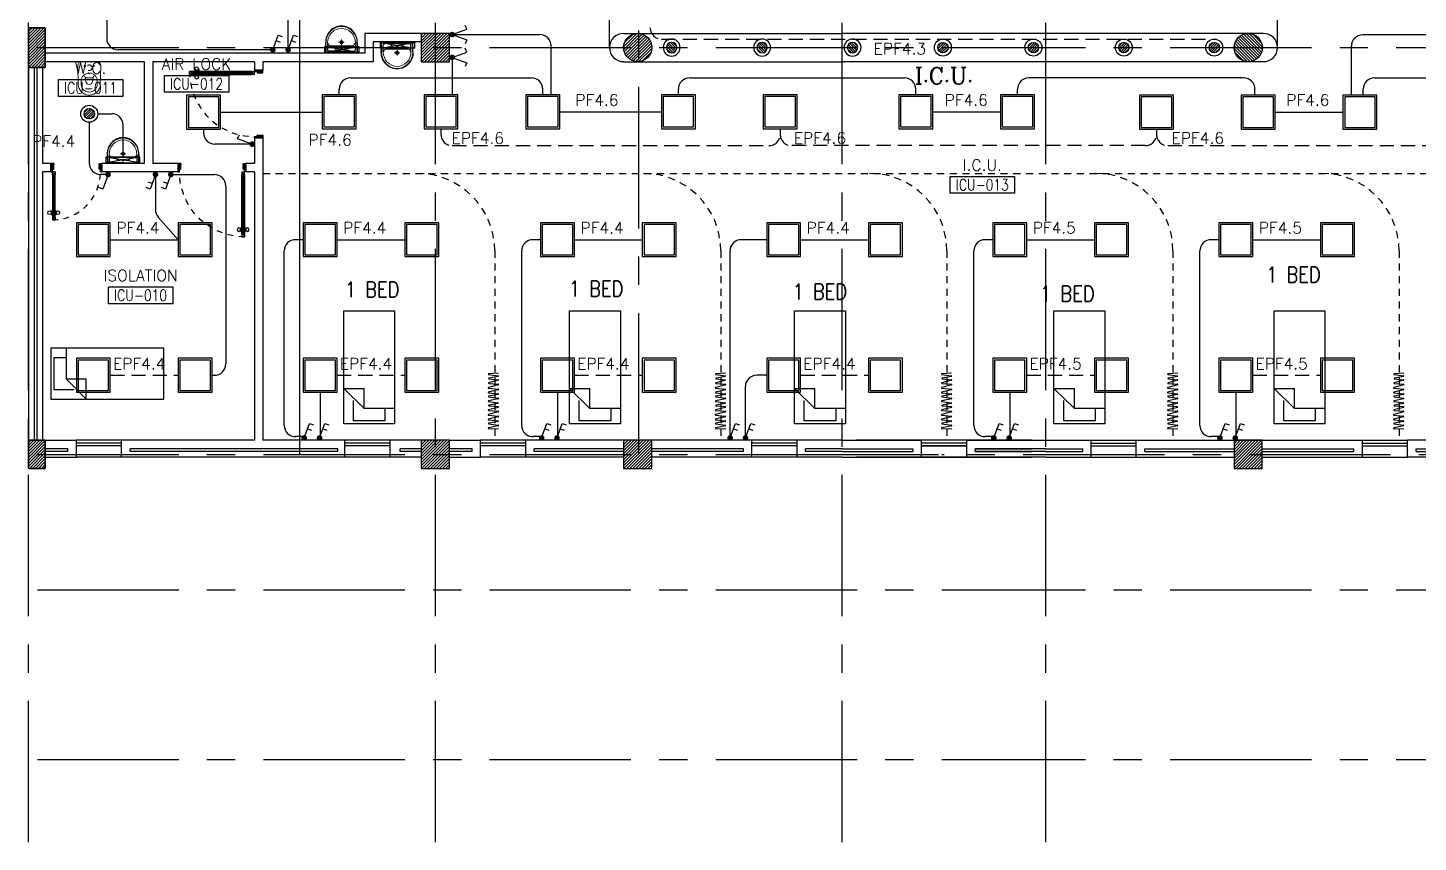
# Model space of a CAD drawing. Extents: x -0.3 to 91.9, y -1.1 to 78.4.
# Drawn here: x 52.18 to 76.78, y -1.11 to 13.3 of the extents above; entities that cross this region are included whole.
import ezdxf
from ezdxf.enums import TextEntityAlignment as Align

# ---------------------------------------------------------------- set-up
doc = ezdxf.new("R2010")
doc.units = 0
doc.header["$MEASUREMENT"] = 0
for name, pattern in [('CENTERX2', [4, 2.5, -0.5, 0.5, -0.5]), ('DASHED', [0.75, 0.5, -0.25]), ('HIDDEN', [0.375, 0.25, -0.125]), ('HIDDEN2', [0.1875, 0.125, -0.0625])]:
    doc.linetypes.add(name, pattern=pattern)
doc.layers.get('0').update_dxf_attribs({"linetype": 'CONTINUOUS'})
for name, color, linetype in [('A_COUNTER', 7, 'CONTINUOUS'), ('A_CUBICLE_CURTAINS', 11, 'HIDDEN'), ('AXES', 11, 'CENTERX2'), ('COL', 11, 'CONTINUOUS'), ('D_CURTAIN', 11, 'HIDDEN'), ('DOOR', 7, 'CONTINUOUS'), ('E-CLINE', 4, 'CONTINUOUS'), ('E-HLINE', 4, 'HIDDEN'), ('E-LITE', 4, 'CONTINUOUS'), ('E-SWITCH', 4, 'CONTINUOUS'), ('E-SWITCHS', 4, 'CONTINUOUS'), ('E-TEXT', 4, 'CONTINUOUS'), ('FIX', 11, 'CONTINUOUS'), ('FUR', 11, 'CONTINUOUS'), ('HAT', 11, 'CONTINUOUS'), ('INSUL', 11, 'CONTINUOUS'), ('Locker', 11, 'CONTINUOUS'), ('RM-BOX', 11, 'CONTINUOUS'), ('RM-NAME', 11, 'CONTINUOUS'), ('RM-NO', 11, 'CONTINUOUS'), ('RS20', 11, 'CONTINUOUS'), ('SUNI-FUR', 11, 'CONTINUOUS'), ('WALL', 11, 'CONTINUOUS'), ('WIN', 7, 'CONTINUOUS')]:
    doc.layers.add(name, color=color, linetype=linetype)
doc.styles.add('ROMANC', font='romanc', dxfattribs={"height": 0.1})
doc.styles.add('ROMANS', font='ROMANS.shx', dxfattribs={"width": 0.6})
doc.styles.add('RS20', font='ROMANS.shx', dxfattribs={"height": 0.2})

# ---------------------------------------------------------------- blocks, each defined once
blk = doc.blocks.new('*X134')
at = {"color": 0}
for p, q in [((73379, 118298), (73831, 118750)), ((73379, 118351), (73778, 118750)), ((73379, 118404), (73725, 118750)), ((73379, 118457), (73672, 118750)), ((73379, 118510), (73619, 118750)), ((73379, 118563), (73566, 118750)), ((73379, 118616), (73513, 118750)), ((73379, 118669), (73460, 118750)), ((73379, 118722), (73407, 118750)), ((73384, 118250), (73879, 118745)), ((73437, 118250), (73879, 118692)), ((73490, 118250), (73879, 118639)), ((73543, 118250), (73879, 118586)), ((73596, 118250), (73879, 118533)), ((73649, 118250), (73879, 118480)), ((73702, 118250), (73879, 118427)), ((73755, 118250), (73879, 118374)), ((73808, 118250), (73879, 118321)), ((73861, 118250), (73879, 118268))]:
    blk.add_line(p, q, dxfattribs=at)
blk = doc.blocks.new('COL50')
at = {"layer": 'COL'}
blk.add_lwpolyline([(-250, 250), (-250, -250), (250, -250), (250, 250)], close=True, dxfattribs=at)
blk = doc.blocks.new('C11')
at = {"layer": 'HAT'}
h = blk.add_hatch(dxfattribs=at)
h.set_pattern_fill('ANSI31', color=256, scale=300, style=0)
h.set_pattern_definition([(45, (-248556.182, -75061.005), (-26.5165043, 26.5165043), [])])
h.paths.add_polyline_path([(300, 700), (0, 700), (0, 350), (300, 350)])
h.paths.add_polyline_path([(300, 350), (0, 350), (0, 0), (300, 0)])
at = {"layer": 'COL'}
blk.add_lwpolyline([(300, 700), (300, 0), (0, 0), (0, 700)], close=True, dxfattribs=at)
blk = doc.blocks.new('C-300')
at = {"layer": 'HAT', "linetype": 'ByBlock', "ltscale": 0.3}
h = blk.add_hatch(dxfattribs=at)
h.set_pattern_fill('ANSI31', color=8, scale=300, style=0)
h.set_pattern_definition([(45, (-258496.182, -82361.005), (-26.5165043, 26.5165043), [])])
h.paths.add_polyline_path([(300, 500), (0, 500), (0, 250), (300, 250)])
h.paths.add_polyline_path([(300, 250), (0, 250), (0, 0), (300, 0)])
at = {"layer": 'COL'}
blk.add_lwpolyline([(0, 500), (300, 500), (300, 0), (0, 0)], close=True, dxfattribs=at)
blk = doc.blocks.new('DOOR100')
at = {"layer": 'DOOR', "color": 0, "linetype": 'ByBlock'}
for p, q in [((-25, 1300), (-75, 1300)), ((-75, 1300), (-25, 1300)), ((-75, 1250), (-75, 1300)), ((-58, 1250), (-75, 1250)), ((-42, 1270), (-58, 1270)), ((-58, 1250), (-58, 1270)), ((-42, 1250), (-42, 1270)), ((-25, 1250), (-42, 1250)), ((-25, 1250), (-25, 1300)), ((-82, 1205), (-91, 1205)), ((-91, 1205), (-91, 1140)), ((-82, 1140), (-91, 1140)), ((-75, 1218), (-82, 1218)), ((-82, 1128), (-82, 1218)), ((-82, 1205), (-82, 1140)), ((-75, 1128), (-82, 1128)), ((-25, 1218), (-18, 1218)), ((-25, 1128), (-18, 1128)), ((-18, 1128), (-18, 1218)), ((-18, 1205), (-9, 1205)), ((-18, 1205), (-18, 1140)), ((-18, 1140), (-9, 1140)), ((-9, 1205), (-9, 1140)), ((-1200, 0), (-1200, 150)), ((-1200, 150), (-1175, 150)), ((-1200, 150), (-1200, 0)), ((-1150, 0), (-1200, 0)), ((-1175, 150), (-1175, 100)), ((-1175, 100), (-1150, 100)), ((-1150, 100), (-1150, 0)), ((-75, 200), (-58, 200)), ((-75, 150), (-75, 200)), ((-75, 150), (-25, 150)), ((-58, 200), (-58, 180)), ((-58, 180), (-42, 180)), ((-50, 100), (-50, 0)), ((-25, 100), (-50, 100)), ((-50, 0), (0, 0)), ((-42, 200), (-25, 200)), ((-42, 180), (-42, 200)), ((-25, 200), (-25, 150)), ((0, 150), (-25, 150)), ((-25, 150), (-25, 100)), ((0, 150), (0, 0))]:
    blk.add_line(p, q, dxfattribs=at)
at = {"layer": 'DOOR', "linetype": 'ByBlock'}
for p, q in [((-75, 1250), (-75, 200)), ((-58, 200), (-58, 1250)), ((-42, 200), (-42, 1250)), ((-25, 200), (-25, 1250)), ((0, 0), (0, 150))]:
    blk.add_line(p, q, dxfattribs=at)
at = {"layer": 'DOOR', "color": 9, "linetype": 'ByBlock'}
for p, q in [((-1150, 0), (-1200, 114)), ((-1150, 0), (-1200, 40)), ((-1150, 0), (-1163, 100)), ((-50, 0), (0, 114)), ((-50, 0), (-37, 100)), ((-50, 0), (0, 40))]:
    blk.add_line(p, q, dxfattribs=at)
at = {"layer": 'DOOR', "color": 0, "linetype": 'ByBlock'}
for centre in [(-124, 1173), (24, 1173)]:
    blk.add_circle(centre, 32.4, dxfattribs=at)
at = {"layer": 'DOOR', "linetype": 'HIDDEN', "ltscale": 0.5}
blk.add_arc((-25, 150), 1150, 90, 180.0001, dxfattribs=at)
at = {"layer": 'DOOR', "color": 9, "linetype": 'ByBlock'}
for centre, radius, start, end in [((-1150, 0), 154, 103.7142, 108.8947), ((-1150, 0), 134, 100.72, 111.8402), ((-1150, 0), 94.4, 90, 121.9818), ((-1150, 0), 74.4, 90, 132.2236), ((-1150, 0), 54.4, 90, 156.7926), ((-1150, 0), 34.4, 90, 180), ((-1150, 0), 14.4, 90, 180), ((-50, 0), 94.4, 58.0182, 90), ((-50, 0), 74.4, 47.7764, 90), ((-50, 0), 54.4, 23.2074, 90), ((-50, 0), 34.4, 0, 90), ((-50, 0), 14.4, 0, 90), ((-50, 0), 134, 68.1598, 79.28), ((-50, 0), 114, 64.0838, 77.3774), ((-50, 0), 154, 71.1053, 76.2858)]:
    blk.add_arc(centre, radius, start, end, dxfattribs=at)
blk = doc.blocks.new('DOOR90')
at = {"layer": 'DOOR', "color": 0, "linetype": 'ByBlock'}
for p, q in [((-150, 0), (-150, -25)), ((-150, 0), (0, 0)), ((0, -50), (0, 0)), ((-1000, -25), (-1000, -75)), ((-1000, -75), (-1000, -25)), ((-950, -25), (-1000, -25)), ((-950, -75), (-1000, -75)), ((-970, -42), (-970, -58)), ((-950, -42), (-970, -42)), ((-950, -58), (-970, -58)), ((-950, -25), (-950, -42)), ((-950, -58), (-950, -75)), ((-918, -25), (-918, -18)), ((-828, -18), (-918, -18)), ((-918, -75), (-918, -82)), ((-828, -82), (-918, -82)), ((-905, -18), (-905, -9)), ((-905, -9), (-840, -9)), ((-905, -18), (-840, -18)), ((-905, -82), (-905, -91)), ((-905, -82), (-840, -82)), ((-905, -91), (-840, -91)), ((-840, -18), (-840, -9)), ((-840, -82), (-840, -91)), ((-828, -25), (-828, -18)), ((-828, -75), (-828, -82)), ((-200, -42), (-200, -25)), ((-200, -25), (-150, -25)), ((-180, -42), (-200, -42)), ((-200, -75), (-200, -58)), ((-200, -58), (-180, -58)), ((-150, -75), (-200, -75)), ((-180, -58), (-180, -42)), ((-150, -75), (-150, -25)), ((-150, -25), (-100, -25)), ((-100, -25), (-100, -50)), ((-100, -50), (0, -50)), ((-150, -900), (-150, -875)), ((-150, -875), (-100, -875)), ((0, -900), (-150, -900)), ((-150, -900), (0, -900)), ((-100, -850), (0, -850)), ((-100, -875), (-100, -850)), ((0, -850), (0, -900))]:
    blk.add_line(p, q, dxfattribs=at)
at = {"layer": 'DOOR', "color": 9, "linetype": 'ByBlock'}
for p, q in [((0, -50), (-114, 0)), ((0, -50), (-40, 0)), ((0, -50), (-100, -37)), ((0, -850), (-114, -900)), ((0, -850), (-100, -863)), ((0, -850), (-40, -900))]:
    blk.add_line(p, q, dxfattribs=at)
at = {"layer": 'DOOR', "linetype": 'ByBlock'}
for p, q in [((-200, -25), (-950, -25)), ((-200, -42), (-950, -42)), ((-200, -58), (-950, -58)), ((-950, -75), (-200, -75))]:
    blk.add_line(p, q, dxfattribs=at)
at = {"layer": 'DOOR', "color": 0, "linetype": 'ByBlock'}
for centre in [(-873, 24), (-873, -124)]:
    blk.add_circle(centre, 32.4, dxfattribs=at)
at = {"layer": 'DOOR', "color": 9, "linetype": 'ByBlock'}
for centre, radius, start, end in [((0, -50), 154, 161.1053, 166.2858), ((0, -50), 134, 158.1598, 169.28), ((0, -50), 94.4, 148.0182, 180), ((0, -50), 74.4, 137.7764, 180), ((0, -50), 114, 154.0838, 167.3774), ((0, -50), 54.4, 113.2074, 180), ((0, -50), 34.4, 90, 180), ((0, -50), 14.4, 90, 180), ((0, -850), 154, 193.7142, 198.8947), ((0, -850), 134, 190.72, 201.8402), ((0, -850), 94.4, 180, 211.9818), ((0, -850), 74.4, 180, 222.2236), ((0, -850), 54.4, 180, 246.7926), ((0, -850), 34.4, 180, 270), ((0, -850), 14.4, 180, 270)]:
    blk.add_arc(centre, radius, start, end, dxfattribs=at)
at = {"layer": 'DOOR', "linetype": 'HIDDEN', "ltscale": 0.5}
blk.add_arc((-150, -25), 850, 180, 270, dxfattribs=at)
blk = doc.blocks.new('LAV1')
at = {"layer": 'FIX', "linetype": 'DASHED', "lineweight": 20, "ltscale": 0.05}
for p, q in [((0, 170), (0, 270)), ((0, 170), (0, 270)), ((50, 220), (-50, 220))]:
    blk.add_line(p, q, dxfattribs=at)
at = {"layer": 'FIX', "linetype": 'ByBlock', "ltscale": 0.3}
for p, q in [((-280, 210), (-275, 50)), ((-245, 210), (-245, 85)), ((0, 60), (-220, 60)), ((0, 60), (220, 60)), ((245, 210), (245, 85)), ((280, 210), (275, 50))]:
    blk.add_line(p, q, dxfattribs=at)
at = {"layer": 'FIX', "linetype": 'Continuous', "lineweight": 20}
for p, q in [((-275, 210), (-275, 50)), ((0, 50), (-275, 50)), ((0, 50), (-252, 50)), ((0, 155), (-181, 155)), ((0, 155), (181, 155)), ((0, 50), (252, 50)), ((0, 50), (275, 50)), ((275, 210), (275, 50))]:
    blk.add_line(p, q, dxfattribs=at)
at = {"layer": 'FIX', "lineweight": 20}
for p, q in [((16, 107), (-15, 107)), ((0, 92), (0, 123))]:
    blk.add_line(p, q, dxfattribs=at)
for centre, radius in [((0, 220), 29.5), ((0, 220), 22.5), ((0, 107), 15.5)]:
    blk.add_circle(centre, radius, dxfattribs=at)
at = {"layer": 'FIX', "linetype": 'HIDDEN', "lineweight": 20, "ltscale": 0.05}
for centre in [(-100, 107), (100, 107)]:
    blk.add_circle(centre, 12.4, dxfattribs=at)
at = {"layer": 'FIX', "linetype": 'ByBlock', "ltscale": 0.3}
for centre, radius, start, end in [((7, 220), 287, 91.3776, 182.0064), ((-7, 220), 287, 357.9936, 88.6224), ((-220, 85), 24.9, 179.7021, 269.9486), ((220, 85), 24.9, 270.0514, 0.2979)]:
    blk.add_arc(centre, radius, start, end, dxfattribs=at)
at = {"layer": 'FIX', "linetype": 'Continuous', "lineweight": 20}
for centre, radius, start, end in [((8, 217), 283, 91.6988, 181.351), ((-8, 217), 283, 358.649, 88.3012), ((8, 212), 253, 91.7328, 180.4884), ((-8, 212), 253, 359.5116, 88.2672), ((-179, 222), 66.9, 190.2006, 268.0786), ((179, 222), 66.9, 271.9214, 349.7994)]:
    blk.add_arc(centre, radius, start, end, dxfattribs=at)
blk = doc.blocks.new('WC1')
at = {"layer": 'FIX', "lineweight": 20}
for p, q in [((-727, 5), (-727, -5)), ((-674, 5), (-674, -5)), ((-534, 24), (-540, 0)), ((-540, 0), (-534, -24)), ((-210, 204), (-538, 194)), ((-475, 141), (-538, 141)), ((-395, 76), (-490, 60)), ((-339, 5), (-339, -5)), ((-538, -141), (-475, -141)), ((-538, -194), (-210, -204)), ((-490, -60), (-395, -76))]:
    blk.add_line(p, q, dxfattribs=at)
at = {"layer": 'FIX', "linetype": 'Continuous', "lineweight": 20}
blk.add_line((-420, -47), (-420, 45), dxfattribs=at)
at = {"layer": 'FIX', "lineweight": 20}
blk.add_lwpolyline([(-213, -204), (-210, -204, 0.414214), (-137, -131), (-137, 0), (-137, 131, 0.414214), (-210, 204)], format="xyb", dxfattribs=at)
at = {"layer": 'FIX', "linetype": 'HIDDEN2', "lineweight": 20, "ltscale": 0.3}
blk.add_circle((-245, 0), 49.8, dxfattribs=at)
at = {"layer": 'FIX', "linetype": 'HIDDEN', "lineweight": 20, "ltscale": 0.05}
for centre in [(-213, 78), (-213, -77)]:
    blk.add_circle(centre, 11.6, dxfattribs=at)
at = {"layer": 'FIX', "lineweight": 20}
for centre, radius, start, end in [((-538, 5), 189, 90, 180), ((-538, 5), 136, 90, 180), ((-473, -7), 68.2, 128.9242, 152.8468), ((-464, -18), 82, 108.496, 128.9242), ((-475, 5), 136, 360, 90), ((-538, -5), 189, 180, 270), ((-538, -5), 136, 180, 270), ((-473, 7), 68.2, 207.1532, 231.0758), ((-464, 18), 82, 231.0758, 251.504), ((-475, -5), 136, 270, 0)]:
    blk.add_arc(centre, radius, start, end, dxfattribs=at)
at = {"layer": 'FIX', "linetype": 'Continuous', "lineweight": 20}
for centre, start, end in [((-443, 46), 357.6662, 91.6121), ((-442, -46), 268.3879, 2.3338)]:
    blk.add_arc(centre, 22.3, start, end, dxfattribs=at)
blk = doc.blocks.new('C')
at = {"layer": 'D_CURTAIN'}
for points in [[(0.229, 0.077), (0.229, 0.077, 0.848601), (0.219, 0.076), (0.202, -0.062, -0.855925), (0.192, -0.063), (0.167, 0.072, 0.866955), (0.157, 0.072), (0.144, -0.065, -0.843142), (0.134, -0.066), (0.099, 0.077, 0.845318), (0.089, 0.076), (0.076, -0.066, -0.842227), (0.066, -0.067), (0.029, 0.079, 0.837896), (0.019, 0.078), (0.004, -0.065, -0.84563), (-0.006, -0.065), (-0.04, 0.078, 0.842014), (-0.049, 0.078), (-0.065, -0.063, -0.866148), (-0.075, -0.063), (-0.099, 0.074, 0.854133), (-0.109, 0.074), (-0.129, -0.066, -0.838104), (-0.139, -0.067), (-0.17, 0.077, 0.84026), (-0.18, 0.077), (-0.183, -0.071)], [(0.639, -0.068), (0.628, 0.076, 0.848601), (0.618, 0.076), (0.601, -0.063, -0.855925), (0.591, -0.063), (0.566, 0.071, 0.866955), (0.556, 0.071), (0.542, -0.066, -0.843142), (0.533, -0.066), (0.497, 0.076, 0.845318), (0.488, 0.075), (0.474, -0.067, -0.842227), (0.465, -0.068), (0.427, 0.078, 0.837896), (0.417, 0.078), (0.403, -0.065, -0.84563), (0.393, -0.066), (0.359, 0.078, 0.842014), (0.349, 0.077), (0.334, -0.063, -0.866148), (0.324, -0.064), (0.299, 0.074, 0.854133), (0.29, 0.073), (0.27, -0.067, -0.838104), (0.26, -0.067), (0.229, 0.077, 0.84026), (0.219, 0.076)]]:
    blk.add_lwpolyline(points, format="xyb", dxfattribs=at)
blk = doc.blocks.new('RM1')
at = {"layer": 'RM-BOX'}
blk.add_lwpolyline([(570, -200), (-570, -200), (-570, -500), (570, -500)], close=True, dxfattribs=at)
at = {"layer": 'RM-NAME', "style": 'ROMANS'}
for tag, p in [('ROOMNAME1', (0, 324)), ('ROOMNAME2', (0, 0))]:
    blk.add_attdef(tag, text='', height=200, dxfattribs=at).set_placement(p, align=Align.MIDDLE)
at = {"layer": 'RM-NO', "style": 'ROMANS', "width": 0.8}
blk.add_attdef('ROOMNO', text='', height=200, dxfattribs=at).set_placement((0, -350), align=Align.MIDDLE)
blk = doc.blocks.new('*X139')
at = {"color": 0}
for p, q in [((193089, 10708), (193542, 11161)), ((193089, 10761), (193488, 11161)), ((193089, 10814), (193435, 11161)), ((193089, 10867), (193382, 11161)), ((193089, 10920), (193329, 11161)), ((193089, 10973), (193276, 11161)), ((193089, 11026), (193223, 11161)), ((193089, 11079), (193170, 11161)), ((193089, 11132), (193117, 11161)), ((193095, 10661), (193589, 11155)), ((193148, 10661), (193589, 11102)), ((193201, 10661), (193589, 11049)), ((193254, 10661), (193589, 10996)), ((193307, 10661), (193589, 10943)), ((193360, 10661), (193589, 10890)), ((193413, 10661), (193589, 10837)), ((193466, 10661), (193589, 10784)), ((193519, 10661), (193589, 10731)), ((193572, 10661), (193589, 10678))]:
    blk.add_line(p, q, dxfattribs=at)
blk = doc.blocks.new('*X138')
at = {"color": 0}
for p, q in [((84179, 10675), (84665, 11161)), ((84179, 10729), (84612, 11161)), ((84179, 10782), (84559, 11161)), ((84179, 10835), (84506, 11161)), ((84179, 10888), (84453, 11161)), ((84179, 10941), (84400, 11161)), ((84179, 10994), (84347, 11161)), ((84179, 11047), (84294, 11161)), ((84179, 11100), (84240, 11161)), ((84179, 11153), (84187, 11161)), ((84218, 10661), (84679, 11122)), ((84271, 10661), (84679, 11069)), ((84324, 10661), (84679, 11016)), ((84377, 10661), (84679, 10963)), ((84430, 10661), (84679, 10910)), ((84483, 10661), (84679, 10857)), ((84536, 10661), (84679, 10804)), ((84589, 10661), (84679, 10751)), ((84642, 10661), (84679, 10698))]:
    blk.add_line(p, q, dxfattribs=at)
blk = doc.blocks.new('MR20')
at = {"layer": 'E-LITE'}
for p, q in [((-300, 100), (-300, 0)), ((-300, 100), (-300, 0)), ((-300, 0), (300, 0)), ((-300, 0), (300, 0)), ((-300, 0), (300, 0)), ((-300, 0), (-300, 0)), ((300, 0), (300, 100)), ((300, 0), (300, 100)), ((300, 0), (300, 0))]:
    blk.add_line(p, q, dxfattribs=at)
at = {"layer": 'E-LITE', "color": 3}
blk.add_line((300, 100), (-300, 100), dxfattribs=at)
at = {"layer": 'E-LITE', "color": 8}
for p, q in [((300, 0), (-300, 100)), ((300, 100), (-300, 0))]:
    blk.add_line(p, q, dxfattribs=at)
blk = doc.blocks.new('L42')
at = {"layer": 'E-LITE'}
for p, q in [((0.3, 0.3), (-0.3, 0.3)), ((-0.3, 0.3), (-0.3, -0.3)), ((0.3, -0.3), (0.3, 0.3)), ((-0.3, -0.3), (0.3, -0.3))]:
    blk.add_line(p, q, dxfattribs=at)
at = {"layer": 'E-LITE', "color": 8}
blk.add_lwpolyline([(-0.27, 0.27), (-0.27, -0.27), (0.27, -0.27), (0.27, 0.27)], close=True, dxfattribs=at)
blk = doc.blocks.new('*X59')
at = {"color": 0}
for p, q in [((21548.527, 18540.142), (21548.801, 18540.415)), ((21548.529, 18539.966), (21548.977, 18540.414)), ((21548.584, 18539.845), (21549.098, 18540.359)), ((21548.672, 18539.756), (21549.187, 18540.271)), ((21548.793, 18539.7), (21549.243, 18540.15)), ((21548.966, 18539.696), (21549.246, 18539.977))]:
    blk.add_line(p, q, dxfattribs=at)
blk = doc.blocks.new('SPOT')
at = {"layer": 'E-LITE'}
for radius in [0.6, 0.369]:
    blk.add_circle((0, 0), radius, dxfattribs=at)
at = {"layer": 'E-LITE', "color": 8}
blk.add_blockref('*X59', (-21548.886, -18540.056), dxfattribs=at)

msp = doc.modelspace()

# ---------------------------------------------------------------- hatches: boundary and pattern name
at = {"layer": 'HAT'}
h = msp.add_hatch(dxfattribs=at)
h.set_pattern_fill('ANSI31', color=256, scale=0.3, style=0)
h.set_pattern_definition([(45, (1.729704, -30.683337), (-0.026516504, 0.026516504), [])])
h.paths.add_polyline_path([(62.72, 12.9511), (62.97, 12.9511), (62.97, 13.2011, 0.4142136)])
h.paths.add_polyline_path([(62.97, 13.2011), (62.97, 12.9511), (63.22, 12.9511, 0.4142136)])
h.paths.add_polyline_path([(63.22, 12.9511), (62.97, 12.9511), (62.97, 12.7011, 0.4142136)])
h.paths.add_polyline_path([(62.97, 12.9511), (62.72, 12.9511, 0.4142136), (62.97, 12.7011)])
h = msp.add_hatch(dxfattribs=at)
h.set_pattern_fill('ANSI31', color=256, scale=0.3, style=0)
h.set_pattern_definition([(135, (135.011403, -30.684444), (0.026516504, 0.026516504), [])])
h.paths.add_polyline_path([(74.0211, 12.95), (73.7711, 12.95), (73.7711, 13.2, -0.4142136)])
h.paths.add_polyline_path([(73.7711, 13.2), (73.7711, 12.95), (73.5211, 12.95, -0.4142136)])
h.paths.add_polyline_path([(73.5211, 12.95), (73.7711, 12.95), (73.7711, 12.7, -0.4142136)])
h.paths.add_polyline_path([(73.7711, 12.95), (74.0211, 12.95, -0.4142136), (73.7711, 12.7)])

# ---------------------------------------------------------------- linework, layer by layer
at = {"layer": 'A_COUNTER'}
for p, q in [((62.72, 13.2), (66.59, 13.2)), ((74.0411, 13.2), (66.59, 13.2)), ((62.72, 12.7), (66.59, 12.7)), ((74.0411, 12.7), (66.59, 12.7))]:
    msp.add_line(p, q, dxfattribs=at)
for centre, start, end in [((62.72, 12.9511), 90, 270), ((74.0411, 12.9511), 270, 90)]:
    msp.add_arc(centre, 0.25, start, end, dxfattribs=at)
at = {"layer": 'A_CUBICLE_CURTAINS', "ltscale": 0.5}
for p, q in [((56.34, 10.7226), (80.44, 10.7226)), ((60.44, 9.3546), (60.44, 6)), ((64.44, 9.3546), (64.44, 6)), ((68.44, 9.3546), (68.44, 6)), ((72.44, 9.3546), (72.44, 6)), ((76.44, 9.3546), (76.44, 6))]:
    msp.add_line(p, q, dxfattribs=at)
for centre in [(59.072, 9.3546), (63.072, 9.3546), (67.072, 9.3546), (71.072, 9.3546), (75.072, 9.3546)]:
    msp.add_arc(centre, 1.368, 0, 90, dxfattribs=at)
at = {"layer": 'AXES'}
for p, q in [((59.39, -1.1143), (59.39, 77.6984)), ((66.59, -1.1143), (66.59, 77.6984)), ((66.59, -1.1143), (66.59, 77.6984)), ((70.19, -1.1143), (70.19, 77.6984)), ((70.19, -1.1143), (70.19, 77.6984)), ((52.19, -1.1143), (52.19, 77.3484)), ((62.99, 5.75), (62.99, 64.57)), ((0.35, 12.95), (68.39, 12.95)), ((68.39, 12.95), (84.59, 12.95)), ((0.35, 5.75), (68.39, 5.75)), ((65.79, 5.75), (91.1596, 5.75)), ((0.35, 3.35), (68.39, 3.35)), ((68.39, 3.35), (84.59, 3.35)), ((0.35, 0.35), (68.39, 0.35)), ((68.39, 0.35), (84.59, 0.35))]:
    msp.add_line(p, q, dxfattribs=at)
at = {"layer": 'COL'}
for p, q in [((62.72, 6), (62.72, 5.5)), ((63.22, 6), (62.72, 6)), ((63.22, 5.5), (63.22, 6)), ((73.52, 6), (73.52, 5.5)), ((74.02, 6), (73.52, 6)), ((74.02, 5.5), (74.02, 6)), ((62.72, 5.5), (63.22, 5.5)), ((73.52, 5.5), (74.02, 5.5))]:
    msp.add_line(p, q, dxfattribs=at)
msp.add_lwpolyline([(59.14, 13.2), (59.14, 12.7), (59.64, 12.7), (59.64, 13.2)], close=True, dxfattribs=at)
at = {"layer": 'E-CLINE', "color": 4}
for p, q in [((57.89, 12.4142), (61.09, 12.4142)), ((63.89, 12.4142), (67.69, 12.4142)), ((73.69, 12.4142), (69.89, 12.4142)), ((76.0051, 12.4142), (79.1476, 12.4142)), ((57.69, 12.1142), (57.69, 12.2142)), ((61.29, 12.1142), (61.29, 12.2142)), ((63.69, 12.1142), (63.69, 12.2142)), ((67.89, 12.1142), (67.89, 12.2142)), ((69.69, 12.1142), (69.69, 12.2142)), ((73.89, 12.1142), (73.89, 12.2142)), ((75.8051, 12.1142), (75.8051, 12.2142)), ((61.59, 11.8142), (63.39, 11.8142)), ((68.19, 11.8142), (69.39, 11.8142)), ((74.2476, 11.8057), (75.4476, 11.8057))]:
    msp.add_line(p, q, dxfattribs=at)
for centre, start, end in [((57.89, 12.2142), 90, 180), ((61.09, 12.2142), 0, 90), ((63.89, 12.2142), 90, 180), ((67.69, 12.2142), 0, 90), ((69.89, 12.2142), 90, 180), ((73.69, 12.2142), 0, 90), ((76.0051, 12.2142), 90, 180)]:
    msp.add_arc(centre, 0.2, start, end, dxfattribs=at)
at = {"layer": 'E-HLINE', "color": 4}
for p, q in [((63.3915, 13.1), (73.1706, 13.1)), ((59.49, 11.5142), (59.49, 11.4142)), ((65.49, 11.5142), (65.49, 11.4142)), ((72.1476, 11.5057), (72.1476, 11.4142)), ((59.69, 11.2142), (65.29, 11.2142)), ((71.9476, 11.2142), (65.69, 11.2142)), ((72.3476, 11.2142), (77.3476, 11.2142)), ((53.64, 7.15), (54.84, 7.15)), ((57.6518, 7.15), (58.8518, 7.15)), ((61.8518, 7.15), (63.0518, 7.15)), ((65.8518, 7.15), (67.0518, 7.15)), ((69.8518, 7.15), (71.0518, 7.15)), ((73.8518, 7.15), (75.0518, 7.15))]:
    msp.add_line(p, q, dxfattribs=at)
for centre, start, end in [((63.3915, 13.3), 180, 270), ((59.69, 11.4142), 180, 270), ((65.29, 11.4142), 270, 0), ((65.69, 11.4142), 180, 270), ((71.9476, 11.4142), 270, 0), ((72.3476, 11.4142), 180, 270)]:
    msp.add_arc(centre, 0.2, start, end, dxfattribs=at)
at = {"layer": 'E-SWITCH', "color": 4}
for p, q in [((53.5765, 13.5775), (53.5765, 13.1115)), ((56.7855, 12.9365), (56.7855, 13.6775)), ((59.9456, 13.273), (59.9199, 13.3435)), ((56.5141, 12.9115), (56.6082, 13.1699)), ((56.5728, 13.0729), (56.6433, 13.0472)), ((56.6082, 13.1699), (56.6786, 13.1443)), ((56.7855, 12.9115), (56.8795, 13.1699)), ((56.8442, 13.0729), (56.9147, 13.0472)), ((56.8795, 13.1699), (56.95, 13.1443)), ((59.6872, 13.179), (59.9456, 13.273)), ((59.6872, 13.179), (59.9456, 13.0849)), ((59.6872, 13.179), (61.2378, 13.179)), ((59.9456, 13.0849), (59.9199, 13.0144)), ((77.14, 13.1727), (75.7965, 13.1727)), ((56.5391, 12.9115), (53.7765, 12.9115)), ((59.6872, 12.7766), (59.9456, 12.8707)), ((59.9456, 12.8707), (59.9199, 12.9411)), ((61.4378, 12.1142), (61.4378, 12.979)), ((75.5965, 12.1057), (75.5965, 12.9727)), ((59.6872, 12.7766), (59.9456, 12.6825)), ((59.6872, 12.7516), (59.6872, 12.1142)), ((59.9456, 12.6825), (59.9199, 12.6121)), ((53.2664, 11.6292), (53.2664, 10.9035)), ((53.4164, 11.7792), (53.6645, 11.7792)), ((53.8645, 11.02), (53.8645, 11.5792)), ((55.59, 11.8057), (57.39, 11.8057)), ((55.29, 11.5057), (55.29, 11.4411)), ((55.8925, 11.3351), (55.9181, 11.4056)), ((56.1509, 11.2411), (55.8925, 11.3351)), ((56.1259, 11.2411), (55.49, 11.2411)), ((53.5992, 10.7035), (53.4664, 10.7035)), ((53.5992, 10.7035), (53.5051, 10.445)), ((54.4387, 10.7035), (54.3447, 10.445)), ((54.4387, 10.6785), (54.4387, 10.0822)), ((54.7101, 10.7035), (54.616, 10.445)), ((54.7351, 10.7035), (55.4809, 10.7035)), ((53.5051, 10.445), (53.4346, 10.4707)), ((54.3447, 10.445), (54.2742, 10.4707)), ((54.38, 10.5421), (54.3095, 10.5677)), ((54.616, 10.445), (54.5455, 10.4707)), ((54.6513, 10.5421), (54.5809, 10.5677)), ((55.6809, 10.5035), (55.6809, 7.35)), ((54.4885, 9.9502), (54.84, 9.55)), ((53.64, 9.55), (54.84, 9.55)), ((56.7179, 6.2635), (56.7179, 9.35)), ((57.0518, 9.55), (56.9179, 9.55)), ((57.6518, 9.55), (58.8518, 9.55)), ((60.9179, 6.2635), (60.9179, 9.35)), ((61.2518, 9.55), (61.1179, 9.55)), ((61.8518, 9.55), (63.0518, 9.55)), ((64.6046, 6.065), (64.6046, 9.35)), ((65.2518, 9.55), (64.8046, 9.55)), ((65.8518, 9.55), (67.0518, 9.55)), ((68.9179, 6.2635), (68.9179, 9.35)), ((69.2518, 9.55), (69.1179, 9.55)), ((69.8518, 9.55), (71.0518, 9.55)), ((72.9179, 6.2635), (72.9179, 9.35)), ((73.2518, 9.55), (73.1179, 9.55)), ((73.8518, 9.55), (75.0518, 9.55)), ((55.44, 7.15), (55.4809, 7.15)), ((65.2518, 7.15), (65.0759, 7.15)), ((64.8759, 6.015), (64.8759, 6.95)), ((57.3518, 6.85), (57.3518, 6)), ((61.5518, 6.85), (61.5518, 6)), ((69.5518, 6.85), (69.5518, 6)), ((73.5518, 6.85), (73.5518, 6)), ((57.0709, 6.04), (57.165, 6.2985)), ((57.1297, 6.2014), (57.2002, 6.1758)), ((57.165, 6.2985), (57.2355, 6.2728)), ((57.3423, 6.04), (57.4364, 6.2985)), ((57.401, 6.2014), (57.4715, 6.1758)), ((57.4364, 6.2985), (57.5068, 6.2728)), ((61.2709, 6.04), (61.365, 6.2985)), ((61.3297, 6.2014), (61.4002, 6.1758)), ((61.365, 6.2985), (61.4355, 6.2728)), ((61.5423, 6.04), (61.6364, 6.2985)), ((61.601, 6.2014), (61.6715, 6.1758)), ((61.6364, 6.2985), (61.7068, 6.2728)), ((64.6046, 6.04), (64.6986, 6.2985)), ((64.6633, 6.2014), (64.7338, 6.1758)), ((64.6986, 6.2985), (64.7691, 6.2728)), ((64.8759, 6.04), (64.97, 6.2985)), ((64.9347, 6.2014), (65.0052, 6.1758)), ((64.97, 6.2985), (65.0405, 6.2728)), ((69.2709, 6.04), (69.365, 6.2985)), ((69.3297, 6.2014), (69.4002, 6.1758)), ((69.365, 6.2985), (69.4355, 6.2728)), ((69.5423, 6.04), (69.6364, 6.2985)), ((69.601, 6.2014), (69.6715, 6.1758)), ((69.6364, 6.2985), (69.7068, 6.2728)), ((73.2709, 6.04), (73.365, 6.2985)), ((73.3297, 6.2014), (73.4002, 6.1758)), ((73.365, 6.2985), (73.4355, 6.2728)), ((73.5423, 6.04), (73.6364, 6.2985)), ((73.601, 6.2014), (73.6715, 6.1758)), ((73.6364, 6.2985), (73.7068, 6.2728)), ((57.0795, 6.0635), (56.9179, 6.0635)), ((61.2795, 6.0635), (61.1179, 6.0635)), ((69.2795, 6.0635), (69.1179, 6.0635)), ((73.2795, 6.0635), (73.1179, 6.0635))]:
    msp.add_line(p, q, dxfattribs=at)
at = {"layer": 'E-SWITCH', "color": 4, "const_width": 0.05}
for points in [[(59.6622, 13.179, 1), (59.7122, 13.179, 1)], [(56.5141, 12.8865, 1), (56.5141, 12.9365, 1)], [(56.7855, 12.8865, 1), (56.7855, 12.9365, 1)], [(59.6622, 12.7766, 1), (59.7122, 12.7766, 1)], [(56.1759, 11.2411, 1), (56.1259, 11.2411, 1)], [(53.5992, 10.7285, 1), (53.5992, 10.6785, 1)], [(54.4387, 10.7285, 1), (54.4387, 10.6785, 1)], [(54.7101, 10.7285, 1), (54.7101, 10.6785, 1)], [(57.0709, 6.015, 1), (57.0709, 6.065, 1)], [(57.3423, 6.015, 1), (57.3423, 6.065, 1)], [(61.2709, 6.015, 1), (61.2709, 6.065, 1)], [(61.5423, 6.015, 1), (61.5423, 6.065, 1)], [(64.6046, 6.015, 1), (64.6046, 6.065, 1)], [(64.8759, 6.015, 1), (64.8759, 6.065, 1)], [(69.2709, 6.015, 1), (69.2709, 6.065, 1)], [(69.5423, 6.015, 1), (69.5423, 6.065, 1)], [(73.2709, 6.015, 1), (73.2709, 6.065, 1)], [(73.5423, 6.015, 1), (73.5423, 6.065, 1)]]:
    msp.add_lwpolyline(points, format="xyb", close=True, dxfattribs=at)
at = {"layer": 'E-SWITCH', "color": 4}
for centre, start, end in [((53.7765, 13.1115), 180, 270), ((61.2378, 12.979), 0, 90), ((75.7965, 12.9727), 90, 180), ((53.6645, 11.5792), 0, 90), ((55.49, 11.4411), 180, 270), ((53.4664, 10.9035), 180, 270), ((55.4809, 10.5035), 360, 90), ((54.6387, 10.0822), 180, 221.29943), ((56.9179, 9.35), 90, 180), ((61.1179, 9.35), 90, 180), ((64.8046, 9.35), 90, 180), ((69.1179, 9.35), 90, 180), ((73.1179, 9.35), 90, 180), ((55.4809, 7.35), 270, 0), ((65.0759, 6.95), 90, 180), ((56.9179, 6.2635), 180, 270), ((61.1179, 6.2635), 180, 270), ((69.1179, 6.2635), 180, 270), ((73.1179, 6.2635), 180, 270)]:
    msp.add_arc(centre, 0.2, start, end, dxfattribs=at)
at = {"layer": 'FUR'}
for p, q in [((57.7683, 6.2903), (57.7683, 8.2903)), ((57.7683, 8.2903), (58.6683, 8.2903)), ((58.6683, 8.2903), (58.6683, 6.2903)), ((61.7641, 6.2903), (61.7641, 8.2903)), ((61.7641, 8.2903), (62.6641, 8.2903)), ((62.6641, 8.2903), (62.6641, 6.2903)), ((65.7442, 6.2903), (65.7442, 8.2903)), ((65.7442, 8.2903), (66.6442, 8.2903)), ((66.6442, 8.2903), (66.6442, 6.2903)), ((70.3345, 6.2903), (70.3345, 8.2903)), ((70.3345, 8.2903), (71.2345, 8.2903)), ((71.2345, 8.2903), (71.2345, 6.2903)), ((74.2275, 6.2903), (74.2275, 8.2903)), ((74.2275, 8.2903), (75.1275, 8.2903)), ((75.1275, 8.2903), (75.1275, 6.2903)), ((54.5865, 7.6284), (52.5865, 7.6284)), ((52.5865, 7.6284), (52.5865, 6.7284)), ((52.8581, 7.6284), (52.8581, 7.0895)), ((54.5865, 6.7284), (54.5865, 7.6284)), ((52.6419, 7.4585), (52.6419, 6.9005)), ((52.8581, 7.4585), (52.6419, 7.4585)), ((52.6419, 6.9005), (53.0016, 6.9005)), ((52.8581, 7.0895), (53.2115, 7.0895)), ((52.8581, 7.0895), (53.2115, 6.7284)), ((53.2115, 6.7284), (53.2115, 7.0895)), ((57.7683, 6.9153), (58.1294, 6.9153)), ((58.1294, 6.5619), (57.7683, 6.9153)), ((58.1294, 6.5619), (58.1294, 6.9153)), ((61.7641, 6.9153), (62.1252, 6.9153)), ((62.1252, 6.5619), (61.7641, 6.9153)), ((62.1252, 6.5619), (62.1252, 6.9153)), ((65.7442, 6.9153), (66.1054, 6.9153)), ((66.1054, 6.5619), (65.7442, 6.9153)), ((66.1054, 6.5619), (66.1054, 6.9153)), ((70.3345, 6.9153), (70.6956, 6.9153)), ((70.6956, 6.5619), (70.3345, 6.9153)), ((70.6956, 6.5619), (70.6956, 6.9153)), ((74.2275, 6.9153), (74.5887, 6.9153)), ((74.5887, 6.5619), (74.2275, 6.9153)), ((74.5887, 6.5619), (74.5887, 6.9153)), ((52.5865, 6.7284), (54.5865, 6.7284)), ((57.9404, 6.3457), (57.9404, 6.7054)), ((61.9362, 6.3457), (61.9362, 6.7054)), ((65.9164, 6.3457), (65.9164, 6.7054)), ((70.5067, 6.3457), (70.5067, 6.7054)), ((74.3997, 6.3457), (74.3997, 6.7054)), ((58.6683, 6.5619), (58.1294, 6.5619)), ((58.4984, 6.5619), (58.4984, 6.3457)), ((62.6641, 6.5619), (62.1252, 6.5619)), ((62.4942, 6.5619), (62.4942, 6.3457)), ((66.6442, 6.5619), (66.1054, 6.5619)), ((66.4743, 6.5619), (66.4743, 6.3457)), ((71.2345, 6.5619), (70.6956, 6.5619)), ((71.0646, 6.5619), (71.0646, 6.3457)), ((75.1275, 6.5619), (74.5887, 6.5619)), ((74.9576, 6.5619), (74.9576, 6.3457)), ((58.6683, 6.2903), (57.7683, 6.2903)), ((58.4984, 6.3457), (57.9404, 6.3457)), ((62.6641, 6.2903), (61.7641, 6.2903)), ((62.4942, 6.3457), (61.9362, 6.3457)), ((66.6442, 6.2903), (65.7442, 6.2903)), ((66.4743, 6.3457), (65.9164, 6.3457)), ((71.2345, 6.2903), (70.3345, 6.2903)), ((71.0646, 6.3457), (70.5067, 6.3457)), ((75.1275, 6.2903), (74.2275, 6.2903)), ((74.9576, 6.3457), (74.3997, 6.3457))]:
    msp.add_line(p, q, dxfattribs=at)
at = {"layer": 'INSUL'}
for p, q in [((52.29, 12.6), (52.29, 6)), ((52.34, 12.6), (52.34, 6)), ((52.89, 5.85), (52.49, 5.85)), ((52.89, 5.8), (52.49, 5.8)), ((52.89, 5.8), (52.89, 5.85)), ((53.99, 5.8), (53.99, 5.85)), ((57.665, 5.85), (53.99, 5.85)), ((57.665, 5.8), (53.99, 5.8)), ((57.665, 5.8), (57.665, 5.85)), ((59.1396, 5.85), (58.765, 5.85)), ((58.765, 5.8), (58.765, 5.85)), ((59.1396, 5.8), (58.765, 5.8)), ((60.04, 5.85), (59.64, 5.85)), ((60.04, 5.8), (59.64, 5.8)), ((60.04, 5.8), (60.04, 5.85)), ((61.14, 5.8), (61.14, 5.85)), ((62.72, 5.85), (61.14, 5.85)), ((62.72, 5.8), (61.14, 5.8)), ((64.84, 5.85), (63.22, 5.85)), ((64.84, 5.8), (63.22, 5.8)), ((64.84, 5.8), (64.84, 5.85)), ((65.94, 5.8), (65.94, 5.85)), ((66.34, 5.85), (65.94, 5.85)), ((65.94, 5.8), (65.94, 5.85)), ((66.59, 5.85), (65.94, 5.85)), ((66.34, 5.8), (65.94, 5.8)), ((66.59, 5.8), (65.94, 5.8)), ((66.59, 5.85), (67.84, 5.85)), ((66.59, 5.8), (67.84, 5.8)), ((67.8433, 5.8), (67.8433, 5.85)), ((68.94, 5.85), (69.94, 5.85)), ((68.94, 5.8), (68.94, 5.85)), ((68.94, 5.8), (69.94, 5.8)), ((70.19, 5.85), (68.9433, 5.85)), ((70.19, 5.8), (68.9433, 5.8)), ((70.19, 5.85), (70.8433, 5.85)), ((70.19, 5.8), (70.8433, 5.8)), ((70.44, 5.85), (70.8433, 5.85)), ((70.44, 5.8), (70.8433, 5.8)), ((70.8433, 5.8), (70.8433, 5.85)), ((70.8433, 5.8), (70.8433, 5.85)), ((71.94, 5.85), (73.52, 5.85)), ((71.94, 5.8), (71.94, 5.85)), ((71.94, 5.8), (73.52, 5.8)), ((74.02, 5.85), (75.64, 5.85)), ((74.02, 5.8), (75.64, 5.8)), ((75.64, 5.8), (75.64, 5.85)), ((76.74, 5.85), (77.14, 5.85)), ((76.74, 5.8), (76.74, 5.85)), ((76.74, 5.8), (77.14, 5.8))]:
    msp.add_line(p, q, dxfattribs=at)
at = {"layer": 'Locker', "color": 0, "linetype": 'ByBlock', "ltscale": 0.3}
for p, q in [((62.47, 12.9511), (62.47, 13.7)), ((74.2911, 12.9511), (74.2911, 13.7))]:
    msp.add_line(p, q, dxfattribs=at)
at = {"layer": 'SUNI-FUR', "linetype": 'Continuous'}
msp.add_line((56.99, 5.75), (56.99, 64.57), dxfattribs=at)
at = {"layer": 'WALL', "linetype": 'ByBlock'}
for p, q in [((59.14, 13.2), (58.14, 13.2)), ((58.14, 13.2), (58.14, 12.85)), ((58.29, 13.05), (58.29, 12.7)), ((59.14, 13.05), (58.29, 13.05)), ((58.14, 12.85), (52.49, 12.85)), ((54.24, 12.7), (52.49, 12.7)), ((54.24, 12.7), (54.24, 10.9)), ((56.19, 12.7), (54.39, 12.7)), ((54.39, 12.7), (54.39, 10.9)), ((56.19, 12.7), (56.19, 12.55)), ((56.34, 12.55), (56.19, 12.55)), ((58.29, 12.7), (56.34, 12.7)), ((56.34, 12.7), (56.34, 12.55)), ((56.34, 11.35), (56.19, 11.35)), ((56.19, 11.35), (56.19, 10.9)), ((56.34, 11.35), (56.34, 6)), ((52.59, 10.9), (52.44, 10.9)), ((52.59, 10.9), (52.59, 10.75)), ((54.24, 10.9), (53.49, 10.9)), ((53.49, 10.9), (53.49, 10.75)), ((54.84, 10.9), (54.39, 10.9)), ((54.84, 10.9), (54.84, 10.75)), ((56.19, 10.9), (56.04, 10.9)), ((56.04, 10.9), (56.04, 10.75)), ((52.59, 10.75), (52.44, 10.75)), ((54.84, 10.75), (53.49, 10.75)), ((56.19, 10.75), (56.04, 10.75)), ((56.19, 10.75), (56.19, 6))]:
    msp.add_line(p, q, dxfattribs=at)
at = {"layer": 'WALL'}
for p, q in [((52.19, 12.7), (52.19, 6)), ((52.44, 12.6), (52.44, 10.9)), ((52.44, 10.75), (52.44, 6)), ((52.49, 6), (53.04, 6)), ((53.04, 5.7), (53.04, 6)), ((53.84, 5.7), (53.84, 6)), ((56.19, 6), (53.84, 6)), ((57.7896, 6), (56.34, 6)), ((57.7896, 5.7), (57.7896, 6)), ((59.1396, 6), (58.5896, 6)), ((58.5896, 5.7), (58.5896, 6)), ((59.64, 6), (60.19, 6)), ((60.19, 5.7), (60.19, 6)), ((64.99, 6), (60.99, 6)), ((60.99, 5.7), (60.99, 6)), ((64.99, 5.7), (64.99, 6)), ((66.34, 6), (65.79, 6)), ((65.79, 5.7), (65.79, 6)), ((66.59, 6), (65.79, 6)), ((66.59, 6), (67.9867, 6)), ((66.84, 6), (67.9867, 6)), ((67.99, 6), (66.8433, 6)), ((67.99, 5.7), (67.99, 6)), ((68.79, 6), (69.94, 6)), ((68.79, 6), (69.94, 6)), ((68.79, 5.7), (68.79, 6)), ((69.9433, 6), (68.7933, 6)), ((69.9433, 6), (68.7933, 6)), ((69.94, 6), (70.99, 6)), ((70.99, 5.7), (70.99, 6)), ((70.99, 5.7), (70.99, 6)), ((71.79, 6), (75.79, 6)), ((71.79, 5.7), (71.79, 6)), ((75.79, 5.7), (75.79, 6)), ((76.59, 5.7), (76.59, 6)), ((77.14, 6), (76.59, 6)), ((52.49, 5.7), (53.04, 5.7)), ((57.7896, 5.7), (53.84, 5.7)), ((59.1396, 5.7), (58.5896, 5.7)), ((59.64, 5.7), (60.19, 5.7)), ((62.72, 5.7), (60.99, 5.7)), ((64.99, 5.7), (63.22, 5.7)), ((66.34, 5.7), (65.79, 5.7)), ((66.59, 5.7), (65.79, 5.7)), ((66.59, 5.7), (67.9867, 5.7)), ((66.84, 5.7), (67.9867, 5.7)), ((67.99, 5.7), (66.8433, 5.7)), ((68.79, 5.7), (69.94, 5.7)), ((68.79, 5.7), (69.94, 5.7)), ((69.94, 5.7), (68.7933, 5.7)), ((70.19, 5.7), (68.7933, 5.7)), ((70.19, 5.7), (70.99, 5.7)), ((70.44, 5.7), (70.99, 5.7)), ((71.79, 5.7), (73.52, 5.7)), ((74.02, 5.7), (75.79, 5.7)), ((77.14, 5.7), (76.59, 5.7))]:
    msp.add_line(p, q, dxfattribs=at)
at = {"layer": 'WALL', "linetype": 'ByBlock', "ltscale": 0.3}
for points in [[(52.49, 13.3), (52.19, 13.3), (52.19, 12.6), (52.49, 12.6)], [(59.64, 13.2), (59.14, 13.2), (59.14, 12.7), (59.64, 12.7)], [(52.49, 6), (52.19, 6), (52.19, 5.5), (52.49, 5.5)], [(59.14, 5.5), (59.64, 5.5), (59.64, 6), (59.14, 6)]]:
    msp.add_lwpolyline(points, close=True, dxfattribs=at)
at = {"layer": 'WALL'}
for centre in [(62.97, 12.9511), (73.7711, 12.95)]:
    msp.add_circle(centre, 0.25, dxfattribs=at)
at = {"layer": 'WIN'}
for p, q in [((53.84, 6), (53.04, 6)), ((53.84, 5.95), (53.04, 5.95)), ((58.5896, 6), (57.7896, 6)), ((58.5896, 5.95), (57.7896, 5.95)), ((60.99, 6), (60.19, 6)), ((60.99, 5.95), (60.19, 5.95)), ((65.79, 6), (64.99, 6)), ((65.79, 5.95), (64.99, 5.95)), ((68.7867, 6), (67.99, 6)), ((68.7867, 5.95), (67.99, 5.95)), ((70.99, 6), (71.79, 6)), ((70.99, 5.95), (71.79, 5.95)), ((75.79, 6), (76.59, 6)), ((75.79, 5.95), (76.59, 5.95)), ((53.84, 5.9), (53.04, 5.9)), ((53.84, 5.7), (53.04, 5.7)), ((58.5896, 5.9), (57.7896, 5.9)), ((58.5896, 5.7), (57.7896, 5.7)), ((60.99, 5.9), (60.19, 5.9)), ((60.99, 5.7), (60.19, 5.7)), ((65.79, 5.9), (64.99, 5.9)), ((65.79, 5.7), (64.99, 5.7)), ((68.7867, 5.9), (67.99, 5.9)), ((68.7867, 5.9), (67.99, 5.9)), ((68.7867, 5.7), (67.99, 5.7)), ((68.7867, 5.7), (67.99, 5.7)), ((67.9933, 5.9), (68.79, 5.9)), ((67.9933, 5.7), (68.79, 5.7)), ((67.9933, 5.7), (68.79, 5.7)), ((70.99, 5.9), (71.79, 5.9)), ((70.99, 5.7), (71.79, 5.7)), ((75.79, 5.9), (76.59, 5.9)), ((75.79, 5.7), (76.59, 5.7))]:
    msp.add_line(p, q, dxfattribs=at)

# ---------------------------------------------------------------- block references
at = {"layer": 'COL', "linetype": 'ByBlock', "xscale": 0.0009999999892897904, "yscale": 0.000999999996565748, "zscale": 0.001}
msp.add_blockref('C11', (52.19, 12.6), dxfattribs=at)
at = {"layer": 'COL', "color": 6, "linetype": 'ByBlock', "ltscale": 0.3, "xscale": 0.0009999999892897904, "yscale": 0.000999999996565748, "zscale": 0.001}
msp.add_blockref('C-300', (52.19, 5.5), dxfattribs=at)
at = {"layer": 'COL', "xscale": 0.0009999999892897904, "yscale": 0.000999999996565748, "zscale": 0.001}
msp.add_blockref('COL50', (59.39, 5.75), dxfattribs=at)
at = {"layer": 'D_CURTAIN', "ltscale": 2, "xscale": 1.19999999999709, "yscale": 1.19999999999709, "zscale": 1.2, "rotation": 90}
for p in [(60.4237, 6.4217), (64.4416, 6.4217), (68.4416, 6.4217), (72.4416, 6.4217), (76.4416, 6.4217)]:
    msp.add_blockref('C', p, dxfattribs=at)
at = {"layer": 'DOOR', "color": 0, "linetype": 'ByBlock', "yscale": 0.000999999996565748, "zscale": 0.001}
for name, p, xscale, rotation in [('DOOR100', (56.34, 12.55), 0.000999999996565748, 90), ('DOOR90', (52.59, 10.9), 0.000999999996565748, 90), ('DOOR100', (56.04, 10.9), -0.0009999999892897904, 180)]:
    msp.add_blockref(name, p, dxfattribs=dict(at, xscale=xscale, rotation=rotation))
at = {"layer": 'E-LITE', "yscale": 0.25, "zscale": 0.25}
for p, xscale in [((63.5706, 12.95), -0.25), ((65.1706, 12.95), -0.25), ((66.7706, 12.95), -0.25), ((68.3706, 12.95), 0.25), ((69.9706, 12.95), 0.25), ((71.5706, 12.95), 0.25), ((73.1706, 12.95), 0.25)]:
    msp.add_blockref('SPOT', p, dxfattribs=dict(at, xscale=xscale))
at = {"layer": 'E-LITE', "rotation": 180}
for p in [(55.29, 11.8057), (57.69, 11.8142), (59.49, 11.8142), (61.29, 11.8142), (63.69, 11.8142), (65.49, 11.8142), (67.89, 11.8142), (69.69, 11.8142), (72.1476, 11.8057), (73.9476, 11.8057), (75.7476, 11.8057), (53.34, 9.55), (55.14, 9.55), (57.3518, 9.55), (59.1518, 9.55), (61.5518, 9.55), (63.3518, 9.55), (65.5518, 9.55), (67.3518, 9.55), (69.5518, 9.55), (71.3518, 9.55), (73.5518, 9.55), (75.3518, 9.55), (53.34, 7.15), (55.14, 7.15), (57.3518, 7.15), (59.1518, 7.15), (61.5518, 7.15), (63.3518, 7.15), (65.5518, 7.15), (67.3518, 7.15), (69.5518, 7.15), (71.3518, 7.15), (73.5518, 7.15), (75.3518, 7.15)]:
    msp.add_blockref('L42', p, dxfattribs=at)
at = {"layer": 'E-LITE', "xscale": 0.25, "yscale": 0.25, "zscale": 0.25, "rotation": 180}
msp.add_blockref('SPOT', (53.2664, 11.7792), dxfattribs=at)
at = {"layer": 'E-SWITCHS', "color": 4, "yscale": 0.0009999999892897904, "zscale": 0.001}
for p, xscale in [((58.7195, 12.9379), -0.0009999999892897904), ((57.734, 12.8663), -0.0009999999892897904), ((53.8615, 10.9115), 0.0009999999892897904)]:
    msp.add_blockref('MR20', p, dxfattribs=dict(at, xscale=xscale))
at = {"layer": 'FIX', "xscale": 0.0009999999892897904, "yscale": 0.000999999996565748, "zscale": 0.001}
for p in [(57.7295, 12.8249), (53.865, 10.85)]:
    msp.add_blockref('LAV1', p, dxfattribs=at)
at = {"layer": 'FIX', "yscale": 0.000999999996565748, "zscale": 0.001}
for name, p, xscale, rotation in [('LAV1', (58.7141, 13.0796), -0.0009999999892897904, 180), ('WC1', (53.2672, 12.837), 0.000999999996565748, 90)]:
    msp.add_blockref(name, p, dxfattribs=dict(at, xscale=xscale, rotation=rotation))
at = {"layer": 'HAT', "zscale": 0.001}
for name, p, xscale, yscale in [('*X134', (-14.2392, -105.5497), 0.0009999999892897904, 0.000999999996565748), ('*X134', (-14.2392, -112.7497), 0.0009999999892897904, 0.000999999996565748), ('*X139', (-130.3686, -5.161), 0.001000000047497451, 0.0009999999892897904), ('*X138', (-10.6592, -5.161), 0.001000000047497451, 0.0009999999892897904)]:
    msp.add_blockref(name, p, dxfattribs=dict(at, xscale=xscale, yscale=yscale))
at = {"layer": 'RM-NAME'}
ref = msp.add_blockref('RM1', (53.2906, 12.5861), dxfattribs=dict(at, xscale=-0.0009999999892897904, yscale=0.000999999996565748, zscale=0.001))
ref.add_attrib('ROOMNO', 'ICU-011', dxfattribs={"layer": 'RM-NO', "height": 0.2, "style": 'ROMANS', "width": 0.8}).set_placement((53.2906, 12.2361), align=Align.MIDDLE)
ref.add_attrib('ROOMNAME2', 'W.C.', dxfattribs={"height": 0.2, "style": 'ROMANS'}).set_placement((53.2906, 12.5861), align=Align.MIDDLE)
ref = msp.add_blockref('RM1', (55.1656, 12.6582), dxfattribs=dict(at, xscale=-0.0009999999892897904, yscale=0.000999999996565748, zscale=0.001))
ref.add_attrib('ROOMNO', 'ICU-012', dxfattribs={"layer": 'RM-NO', "height": 0.2, "style": 'ROMANS', "width": 0.8}).set_placement((55.1656, 12.3082), align=Align.MIDDLE)
ref.add_attrib('ROOMNAME2', 'AIR LOCK', dxfattribs={"height": 0.2, "style": 'ROMANS'}).set_placement((55.1656, 12.6582), align=Align.MIDDLE)
ref = msp.add_blockref('RM1', (69.0665, 10.8706), dxfattribs=dict(at, xscale=-0.0009999999892897904, yscale=0.000999999996565748, zscale=0.001))
ref.add_attrib('ROOMNO', 'ICU-013', dxfattribs={"layer": 'RM-NO', "height": 0.2, "style": 'ROMANS', "width": 0.8}).set_placement((69.0665, 10.5206), align=Align.MIDDLE)
ref.add_attrib('ROOMNAME2', 'I.C.U.', dxfattribs={"height": 0.2, "style": 'ROMANS'}).set_placement((69.0665, 10.8706), align=Align.MIDDLE)
ref = msp.add_blockref('RM1', (54.1754, 8.9166), dxfattribs=dict(at, xscale=-0.0009999999892897904, yscale=0.000999999996565748, zscale=0.001))
ref.add_attrib('ROOMNO', 'ICU-010', dxfattribs={"layer": 'RM-NO', "height": 0.2, "style": 'ROMANS', "width": 0.8}).set_placement((54.1754, 8.5666), align=Align.MIDDLE)
ref.add_attrib('ROOMNAME2', 'ISOLATION', dxfattribs={"height": 0.2, "style": 'ROMANS'}).set_placement((54.1754, 8.9166), align=Align.MIDDLE)

# ---------------------------------------------------------------- texts
at = {"layer": 'E-TEXT', "color": 4, "style": 'ROMANS'}
for s, p in [('EPF4.3', (67.145, 12.8291)), ('PF4.6', (61.8676, 11.9206)), ('PF4.6', (68.4007, 11.9206)), ('PF4.6', (74.4445, 11.9206)), ('PF4.4', (52.2563, 11.1936)), ('PF4.6', (57.1469, 11.2155)), ('EPF4.6', (59.6779, 11.2481)), ('EPF4.6', (65.7328, 11.2481)), ('EPF4.6', (72.4163, 11.2481)), ('PF4.4', (53.7479, 9.6597)), ('PF4.4', (57.7597, 9.6597)), ('PF4.4', (61.9597, 9.6597)), ('PF4.4', (65.9597, 9.6597)), ('PF4.5', (69.9597, 9.6597)), ('PF4.5', (73.9597, 9.6597)), ('EPF4.4', (53.6889, 7.255)), ('EPF4.4', (57.7008, 7.255)), ('EPF4.4', (61.9008, 7.255)), ('EPF4.4', (65.9008, 7.255)), ('EPF4.5', (69.9008, 7.255)), ('EPF4.5', (73.9008, 7.255))]:
    msp.add_text(s, height=0.2, dxfattribs=at).set_placement(p)
at = {"layer": 'RM-NAME', "color": 2, "style": 'ROMANC'}
msp.add_text('I.C.U.', height=0.3, dxfattribs=at).set_placement((68.3872, 12.4495), align=Align.MIDDLE)
at = {"layer": 'RS20', "style": 'RS20', "width": 0.85}
for p in [(74.5717, 8.9307), (58.2727, 8.6665), (62.2349, 8.6818), (66.1935, 8.6301), (70.5717, 8.5933)]:
    msp.add_text('1 BED', height=0.2736, dxfattribs=at).set_placement(p, align=Align.MIDDLE)

doc.saveas('drawing.dxf')
